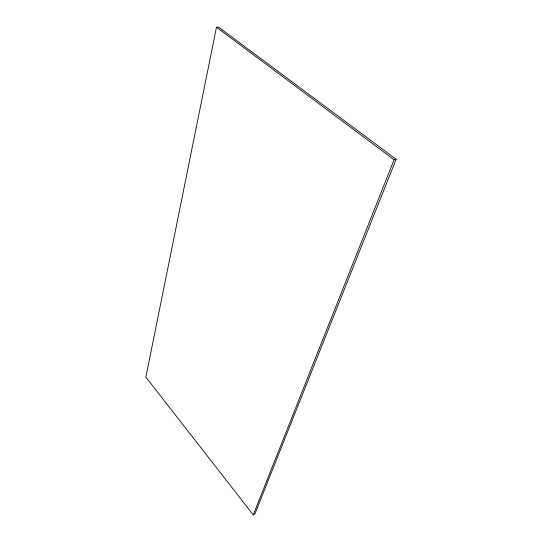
<?xml version="1.0" encoding="UTF-8"?>
<svg xmlns="http://www.w3.org/2000/svg" width="542" height="542" viewBox="0 0 542 542"><rect width="100%" height="100%" fill="white"/><g stroke="black" fill="none" stroke-linecap="round" stroke-linejoin="round"><path stroke-width="0.81" d="M216.482 27.236L145.859 377.103L253.27 514.9L254.855 514.046L396.141 159.28L218.528 27.1L216.482 27.236L394.068 159.755L396.141 159.28M253.27 514.9L394.068 159.755"/></g></svg>
